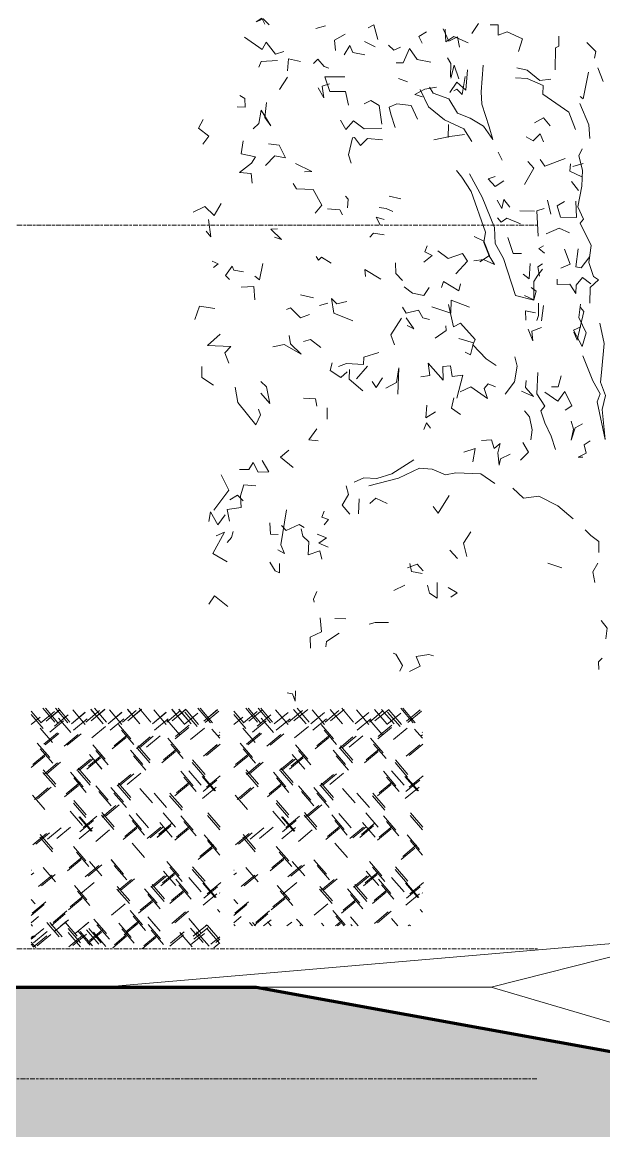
# Model space of a CAD drawing. Header units: millimetres. Extents: x -1484 to 23163, y -4540 to 11969.
# Drawn here: x 17832 to 20242, y -755 to 3841 of the extents above; entities that cross this region are included whole.
import ezdxf

# ---------------------------------------------------------------- set-up
doc = ezdxf.new("R2010")
doc.units = ezdxf.units.MM
doc.linetypes.add('Center', pattern=[40, 10, -5, 20, -5])
for name, color, linetype, lineweight in [('A-FLOR-LEVL', 51, 'Continuous', 9), ('A-GENM', 13, 'Continuous', 9), ('C-TOPO', 7, 'Continuous', 9), ('G-IMPT', 8, 'Continuous', 9)]:
    doc.layers.add(name, color=color, linetype=linetype, lineweight=lineweight)

# ---------------------------------------------------------------- blocks, each defined once
blk = doc.blocks.new('TREE 7M - Baum_29a_dwg-394110-Façade Est')
at = {"layer": 'G-IMPT'}
for p, q in [((19048.9, 3815.1), (19088.7, 3825.6)), ((19722.9, 3835.5), (19694.5, 3794.4)), ((19250.1, 3760.5), (19294.7, 3739.2)), ((20239.4, 3595), (20216.6, 3652)), ((18930.6, 3612.5), (18898.1, 3562.2)), ((19428.3, 3593.3), (19391.6, 3608)), ((19598.5, 3416.9), (19596.2, 3362.6)), ((19820.6, 3269.6), (19804, 3302.7)), ((20155.9, 3254.6), (20113.4, 3242.7)), ((20107.1, 3180.4), (20136.9, 3143.3)), ((19400.5, 3108.4), (19351.8, 3119.1)), ((20008.1, 3103.7), (20021.6, 3045.4)), ((19954.5, 3057.4), (19893.7, 3058.8)), ((19038.4, 2698.1), (18984.4, 2710.1)), ((19098.8, 2675.5), (19063, 2666.3)), ((19991.6, 2666.5), (19984, 2602.9)), ((19262.3, 2415.6), (19216.5, 2362.7)), ((19095.6, 2242.2), (19094.8, 2195.9)), ((19228.1, 1864.5), (19225.8, 1803.5)), ((19634.8, 1617.5), (19603.7, 1652)), ((20067.5, 1578.6), (20009.7, 1598.5)), ((19417.7, 1506.5), (19371.1, 1485.3)), ((19172.3, 1367.6), (19127.5, 1369))]:
    blk.add_line(p, q, dxfattribs=at)
at = {"layer": 'G-IMPT', "flags": 128}
for points in [[(18836.5, 3832.5), (18825, 3857.7), (18801, 3841.9)], [(18855, 3829.9), (18830.3, 3855.1), (18805, 3844.5)], [(19305.7, 3769.7), (19288.2, 3829.4), (19265.6, 3817.5)], [(19888.8, 3720), (19904.2, 3771.6), (19841.2, 3800.9), (19804, 3787.7), (19803.4, 3830.1), (19770.4, 3830.1)], [(18916.5, 3719.8), (18880.7, 3707.9), (18843.2, 3758.3), (18825.5, 3727.9), (18752.4, 3778.3)], [(19170, 3791.1), (19126, 3766), (19130.6, 3723.5)], [(19489.1, 3753.6), (19475, 3781.4), (19507, 3801.3)], [(19643.4, 3737.5), (19636.1, 3779.9), (19600.2, 3762.7), (19575.9, 3813.1)], [(19583.8, 3811.8), (19586.9, 3760.1), (19620.3, 3781.3), (19679.3, 3756)], [(20040.7, 3642.9), (20040.9, 3734.4), (20055.6, 3742.3), (20054.9, 3783.4)], [(19166, 3706.3), (19189.1, 3744.7), (19201.8, 3715.5), (19251.8, 3706.2)], [(19399, 3737.8), (19371, 3724.6), (19350.2, 3745.8)], [(19524.8, 3675.4), (19468.2, 3686), (19435.9, 3732.5), (19409.8, 3672.9), (19380.8, 3672.9)], [(20202.7, 3691.8), (20208.4, 3719.6), (20170.7, 3756.7)], [(18889.5, 3682.8), (18822.1, 3677.5), (18812.4, 3655)], [(18984.6, 3678.7), (18934.5, 3689.3), (18931.1, 3639)], [(19101.7, 3650.7), (19083.3, 3657.4), (19057.4, 3687.9), (19038.6, 3669.3)], [(19607, 3614.3), (19607.9, 3670), (19593.8, 3693.8)], [(19741.2, 3663.2), (19734.1, 3551.9), (19735.9, 3501.5), (19766.1, 3407.4), (19782.4, 3354.4), (19743.6, 3410.1), (19687.4, 3443.3), (19634.9, 3463.2), (19600.2, 3522.9), (19534.5, 3546.8), (19519.1, 3572)], [(19676.2, 3643.4), (19669.5, 3558.6), (19633, 3591.8), (19603.3, 3549.4)], [(19641.2, 3606.3), (19622.3, 3663.3), (19608.2, 3609)], [(19881.1, 3652.4), (19924.5, 3641.8), (19976.6, 3599.3), (20021.6, 3604.5)], [(20178, 3633.5), (20156.3, 3523.6), (20143.3, 3532.9)], [(19104.6, 3585.8), (19074, 3575.2), (19081.1, 3527.5), (19058, 3568.6)], [(19168.4, 3614.8), (19085.2, 3615), (19106.7, 3554), (19171.4, 3553.9), (19183.7, 3496.9)], [(19667.8, 3615.6), (19654.7, 3541.4), (19632.6, 3563.9), (19620.6, 3556)], [(20123.9, 3396.4), (20097.3, 3468), (19988.9, 3542.3), (19990.8, 3578.1), (19923.9, 3607.3), (19875.1, 3610)], [(19548.2, 3572), (19500.5, 3562.8), (19459.2, 3541.6), (19490.7, 3531)], [(19480.6, 3561.5), (19515.1, 3489.9), (19581.6, 3436.8), (19661.6, 3398.3), (19695, 3346.6)], [(18733.9, 3537.2), (18754.8, 3525.2), (18755.5, 3488.1), (18722.6, 3490.8)], [(18844.4, 3507.9), (18836.7, 3445.6), (18861.3, 3411.2), (18821.4, 3476.1), (18812.5, 3420.5), (18788.4, 3399.3)], [(19248.5, 3502.1), (19276.5, 3516.7), (19310.5, 3495.4), (19322.4, 3418.6)], [(19469.4, 3439.6), (19443.9, 3495.3), (19384.5, 3502), (19352.6, 3488.8), (19358.7, 3459.6), (19377.6, 3403.9)], [(20142.8, 3503.7), (20179.6, 3414.9), (20184, 3359.2)], [(18580, 3334.7), (18605.6, 3369.1), (18562.6, 3402.3), (18581.7, 3438)], [(19150.9, 3434.7), (19172.8, 3396.2), (19205.1, 3432), (19248.1, 3398.8), (19322.1, 3401.3)], [(20019.7, 3411.1), (19991.2, 3444.3), (19953.9, 3424.4)], [(19325.3, 3353.6), (19262, 3359), (19233.8, 3329.9), (19209.2, 3363.1), (19199.9, 3361.7), (19184.2, 3291.5), (19194.2, 3257.1)], [(19663.8, 3375.8), (19604.2, 3366.6), (19538, 3353.4)], [(19992.2, 3344.9), (19978.2, 3378), (19948.7, 3348.9), (19919.9, 3366.2)], [(18748, 3349), (18739.1, 3294.7), (18798.4, 3282.7), (18782.1, 3256.2), (18732.6, 3217.9), (18780.1, 3213.8), (18784.7, 3174.1)], [(18852.1, 3337), (18896.9, 3331.6), (18922.5, 3278.6), (18879, 3286.6), (18840.1, 3246.9)], [(20151.6, 3315.5), (20137.9, 3286.4), (20152.8, 3228.1), (20150.4, 3161.8), (20134.4, 3075.7), (20157.3, 3024), (20143.9, 3008.2), (20188.6, 2915.3), (20179.5, 2845.1), (20198.3, 2786.8), (20219.3, 2773.5), (20185.7, 2741.8), (20183.3, 2675.5)], [(20080.9, 3275.9), (19997.2, 3244.2), (19977.8, 3272)], [(18964.4, 3254.7), (19031.2, 3221.5), (19000.8, 3220.2)], [(19631, 3226.1), (19653, 3198.2), (19691.6, 3138.5), (19750.9, 2970.2), (19744.9, 2927.8), (19766.5, 2872.1), (19788.3, 2836.3), (19742.5, 2857.6), (19702.7, 2852.3)], [(19927.5, 3262.8), (19952.1, 3236.3), (19912.7, 3168.8)], [(20103, 3253.3), (20101.2, 3222.9), (20151, 3200.3)], [(18955.1, 3172.6), (18967.9, 3150), (19037.9, 3147.3), (19073.8, 3082.3), (19045.5, 3049.2)], [(19987.5, 2817.5), (19968.6, 2792.4), (19952.3, 2765.9), (19952.4, 2689.1), (19876.1, 2707.7), (19825.7, 2861.5), (19791.1, 2923.8), (19788.2, 2990), (19737.5, 3116), (19684.9, 3212.8)], [(19827.1, 3183.4), (19791, 3159.6), (19762.5, 3191.5), (19791.7, 3200.7)], [(18539.7, 3053.8), (18588.9, 3077.6), (18626.6, 3039.1), (18656.5, 3089.4)], [(19170.8, 3119.3), (19182.5, 3107.4), (19179.3, 3071.6)], [(19851.7, 3074.8), (19827.1, 3106.6), (19818.6, 3068.2), (19799.3, 3102.6)], [(20125.6, 3099.6), (20128.4, 3032), (20062.4, 3032.1), (20048.6, 3079.8), (20079.3, 3097)], [(19097.3, 3067.7), (19147.5, 3063.7), (19159, 3042.5)], [(19368, 3056.8), (19340.4, 3068.7), (19311.4, 3072.8)], [(19994.3, 3069.3), (19963.7, 3058.7), (19969.9, 2954)], [(18603.9, 3023.3), (18613.3, 2951.7), (18593.8, 2974.2)], [(19331.7, 3023.7), (19298.9, 3033), (19315.5, 3001.2)], [(19896.8, 3004.5), (19840.4, 3028.4), (19816.3, 3012.5), (19800.8, 3029.8)], [(18889.9, 2984.5), (18862.1, 2983.2), (18906.3, 2940.7), (18877.4, 2950.1)], [(19332, 2960.1), (19287.2, 2966.8), (19272.4, 2949.6)], [(19727.8, 2847), (19767.8, 2873.5), (19745, 2933.1), (19704.4, 2953)], [(19844.4, 2948.9), (19865.7, 2882.6), (19900.1, 2882.6)], [(20099.6, 2967.1), (20056.3, 2987.1), (20003.1, 2963.3)], [(19509.6, 2913.5), (19499.9, 2888.4), (19530.1, 2873.7), (19496.6, 2846)], [(19991.7, 2914.3), (19973, 2902.4), (19996.5, 2883.8)], [(20078.7, 2899.6), (20102.8, 2837.3), (20064.2, 2821.4)], [(20183.9, 2870.3), (20147.4, 2822.6), (20126.4, 2826.6), (20135.5, 2900.8)], [(18619.5, 2849.7), (18643.1, 2839), (18624.4, 2824.5)], [(19112.1, 2842.4), (19071.6, 2866.3), (19059.5, 2854.4), (19050.5, 2870.3)], [(19629.2, 2798.1), (19676.3, 2849.7), (19655.7, 2881.5), (19597.2, 2861.7), (19554.2, 2893.6)], [(18748.2, 2805.8), (18708.7, 2812.5), (18702.4, 2829.7), (18674, 2791.3), (18690.9, 2774.1)], [(18829.4, 2840.1), (18815.1, 2772.6), (18795.5, 2788.5)], [(19318.4, 2775.9), (19251.7, 2815.8), (19253.9, 2786.6)], [(19408.1, 2770.5), (19379.6, 2799.7), (19379, 2843.4)], [(19936.4, 2840.1), (19932.7, 2776.5), (19907.9, 2796.4)], [(19987.9, 2838.7), (19967.8, 2826.8), (19975.1, 2788.4)], [(19648.3, 2755.7), (19641.3, 2727.9), (19577.2, 2766.4), (19568.8, 2741.2)], [(20187.3, 2756.3), (20153.4, 2782.9), (20127.7, 2751.1), (20125.9, 2716.7), (20101.4, 2755.1), (20048.5, 2753.9), (20048.9, 2775.1)], [(18739.3, 2742.2), (18792.2, 2744.8), (18795.2, 2690.5)], [(19518.6, 2741.3), (19495.6, 2708.2), (19449.5, 2717.5), (19414.3, 2744)], [(19940, 2740.7), (19960.9, 2726.1), (19951.1, 2690.4), (19913, 2707.7)], [(19201.9, 2602.5), (19123.2, 2634.4), (19113.7, 2695.4), (19135.7, 2672.8), (19176.9, 2683.4)], [(19685, 2658.9), (19608.9, 2688.1), (19608, 2635.1), (19529.2, 2660.4)], [(19598, 2670.9), (19619, 2578.2), (19648.3, 2592.7), (19709.2, 2525), (19699.6, 2503.9), (19754.2, 2445.5), (19796, 2417.6)], [(19970.6, 2675.8), (19971.1, 2625.4), (19964.2, 2604.2)], [(20144.9, 2671.6), (20138.8, 2617.3), (20168.1, 2553.6), (20152.6, 2496.7), (20115.4, 2564.3), (20146, 2577.5)], [(18629.5, 2653.6), (18566.3, 2664.2), (18546.8, 2608.6)], [(19022.7, 2629.2), (18985.5, 2614.7), (18943.9, 2657.1), (18926.7, 2650.5)], [(19519.1, 2608.8), (19491.5, 2615.4), (19473.5, 2647.2), (19423.1, 2635.4), (19407.6, 2659.2)], [(19958.1, 2636), (19917.3, 2644), (19918, 2605.6)], [(20144.7, 2658.3), (20159, 2641.1), (20131.9, 2523.2), (20117.9, 2556.4)], [(19402.9, 2614.2), (19359.5, 2545.3), (19374.7, 2502.9)], [(19422.8, 2615.5), (19455, 2569.1), (19426.2, 2583.7)], [(19542.9, 2530.6), (19588.3, 2562.3), (19587.3, 2582.2)], [(19983.5, 2575.1), (19943.6, 2560.5), (19946.9, 2519.5), (19927.9, 2568.5)], [(20225.5, 2593.3), (20242.6, 2508.5), (20231.4, 2389.3), (20228.1, 2348.2), (20248.3, 2293.9), (20234.2, 2235.6), (20246.7, 2111), (20213.6, 2267.4), (20226, 2300.5), (20196.5, 2353.5), (20154.6, 2458.3)], [(18687.8, 2426.9), (18671.4, 2470.7), (18695.6, 2497.1), (18599.2, 2501.2), (18651.5, 2547.5)], [(18938.1, 2541.9), (18944.1, 2507.4), (18987, 2465), (18917.6, 2504.8), (18869.9, 2495.6)], [(19640.6, 2529.1), (19702.4, 2511.8), (19689.7, 2461.5), (19667.4, 2473.4)], [(19069.4, 2492.7), (19026.3, 2525.9), (18997.1, 2516.6)], [(19309.4, 2471.2), (19247, 2452.7), (19246.5, 2422.3), (19175.3, 2426.3), (19142, 2413.1)], [(19873.2, 2453.3), (19883.1, 2414.9), (19871.5, 2350), (19833.6, 2298.3)], [(18576.7, 2413.8), (18575.9, 2367.4), (18624.2, 2335.6)], [(19178.7, 2391.9), (19151.8, 2368), (19107.4, 2397.3), (19115.9, 2429)], [(19188.1, 2401.1), (19186.1, 2361.4), (19243.4, 2312.3)], [(19388.5, 2298.9), (19392.9, 2407.5), (19382.7, 2346.6), (19338.7, 2324.1)], [(19632.6, 2282.7), (19657.9, 2378), (19612.9, 2372.8), (19607.1, 2416.5), (19575.3, 2413.9), (19575.7, 2356.9), (19513.4, 2427.2), (19520.5, 2376.9), (19483.4, 2370.3)], [(18820, 2351.2), (18843.4, 2328.7), (18858.1, 2259.8), (18820.5, 2303.5)], [(19324.9, 2366.5), (19299.1, 2326.8), (19282.4, 2352)], [(19920.4, 2355.2), (19917.3, 2326), (19951, 2288.9), (19901.2, 2311.5)], [(19968.5, 2388.3), (19964.5, 2300.8), (19997.9, 2249.1), (19980.4, 2229.2), (19996.8, 2180.2), (20023.6, 2124.5), (20041.2, 2068.9)], [(20064.7, 2374.9), (20052.1, 2329.9), (20024.4, 2329.9)], [(18713.9, 2327.5), (18724.8, 2263.9), (18799.9, 2172.4), (18819.1, 2213.4), (18810.2, 2237.3)], [(19793.2, 2328.8), (19763, 2342.1), (19745.5, 2322.3), (19759.4, 2281.2), (19690.2, 2329), (19646.2, 2309.2)], [(19997.6, 2307.4), (20051.1, 2270.2), (20080.8, 2310), (20108.9, 2250.3), (20082.2, 2233.1)], [(18997.2, 2282.1), (19047.4, 2279.4), (19052.1, 2248.9)], [(19544.5, 2225.8), (19504.4, 2200.7), (19507.9, 2253.7)], [(19647.3, 2215.1), (19610.8, 2240.3), (19620.7, 2284)], [(19938.9, 2110), (19944.8, 2151.1), (19933.8, 2205.5), (19913.1, 2229.3)], [(19523.5, 2158.2), (19506.7, 2179.5), (19495.7, 2153)], [(20106.6, 2186.7), (20116.6, 2153.6), (20106.6, 2108.5), (20123.3, 2158.9), (20153.9, 2176)], [(19053.2, 2154.8), (19019.5, 2109.8), (19057.7, 2105.8)], [(19699.6, 2018.9), (19708.4, 2073.2), (19661.9, 2058.7)], [(19853.3, 2050.5), (19813.4, 2030.7), (19807.7, 2004.2), (19803.2, 2055.9), (19811.8, 2094.3), (19787.7, 2073.1), (19776.4, 2110.2), (19735.4, 2106.3)], [(19905.6, 2098.2), (19930.1, 2058.4), (19896.5, 2025.3)], [(20154.3, 2038.2), (20135.8, 2038.3), (20169.1, 2054.1), (20160.4, 2088.6), (20184.5, 2105.8)], [(18826.5, 2023.9), (18853.5, 1977.5), (18809.8, 1974.9), (18788.1, 2016), (18770.4, 1986.9), (18732.1, 1987)], [(18936.8, 2066.2), (18902, 2037.1), (18954.2, 1994.6)], [(19206.8, 1934.7), (19248, 1951.9), (19300.8, 1949.2), (19363.2, 1969), (19454, 2027.2)], [(19790.6, 1928.7), (19731.8, 1968.5), (19628.8, 1972.6), (19585.1, 1964.7), (19530, 1987.3), (19478.5, 1992.7), (19390.7, 1950.4), (19268.6, 1918.7)], [(18656.4, 1964.5), (18688.4, 1900.9), (18626.3, 1817.5)], [(18799.7, 1919.3), (18749.5, 1923.3), (18736.9, 1877), (18738.8, 1829.3), (18680.5, 1821.4), (18690.3, 1772.4)], [(19173.5, 1918.8), (19183.5, 1883.1), (19157.7, 1839.4), (19188.7, 1800.9)], [(20114.4, 1782.6), (20050.6, 1835.6), (19972, 1875.5), (19908.4, 1867.6), (19864.2, 1908.7)], [(18747.1, 1857.1), (18723.7, 1879.6), (18691.7, 1861.1)], [(19344, 1845.8), (19296.8, 1868.3), (19272.7, 1845.9)], [(19600.8, 1878.6), (19556, 1805.8), (19534, 1833.6)], [(18672.2, 1798.9), (18642.5, 1757.8), (18611.6, 1810.9), (18605.7, 1771.1)], [(18927.5, 1819.8), (18904, 1674), (18919.2, 1638.3), (18890.4, 1654.2)], [(19083.3, 1814.3), (19073.6, 1789.1), (19101.2, 1779.8), (19082.3, 1757.3)], [(18857.9, 1765.5), (18861.1, 1719.1), (18892.8, 1716.5)], [(19000.3, 1746.8), (18979.3, 1758.8), (18926.1, 1733.6), (18906.6, 1754.9)], [(18635.1, 1711.5), (18669.7, 1727.3), (18622, 1638.6), (18680.9, 1604.1)], [(18705.4, 1729.9), (18698.4, 1704.8), (18680.9, 1683.6)], [(19073.4, 1614.2), (19064.7, 1650), (19016.9, 1632.8), (19019.1, 1687.2), (18994.4, 1709.7), (18988.3, 1740.2)], [(19054, 1718.9), (19093.3, 1703), (19061.3, 1681.8), (19099.3, 1664.5)], [(19690.8, 1728.7), (19659.7, 1681.1), (19674.6, 1625.4)], [(20220.4, 1642), (20221.2, 1688.4), (20187.2, 1712.3), (20163.9, 1736.1)], [(18897.4, 1597.2), (18898.1, 1558.8), (18879.7, 1566.8), (18857.9, 1602.6)], [(19492.6, 1566), (19468, 1593.9), (19428.1, 1579.3)], [(19488.5, 1555.4), (19445, 1563.4), (19437.7, 1596.6)], [(20217.1, 1598.3), (20196.7, 1562.5), (20203.9, 1518.8)], [(19551.3, 1518.2), (19551.5, 1453.3), (19518.9, 1474.6), (19511.5, 1506.4)], [(19052.7, 1480.4), (19038.9, 1448.6), (19041.4, 1436.7)], [(19597.2, 1497), (19633.8, 1475.7), (19608.4, 1457.2)], [(18684.4, 1418.6), (18628.3, 1462.4), (18605.3, 1428)], [(19066.7, 1371.8), (19072.4, 1313.4), (19024.5, 1291), (19026.3, 1245.9)], [(19349.1, 1352.9), (19293.6, 1352.9), (19269.7, 1345)], [(20230.3, 1361.1), (20254.9, 1329.2), (20250.2, 1284.2)], [(19089.8, 1251.1), (19092.9, 1273.7), (19144.9, 1308.1)], [(19396, 1150.1), (19408.2, 1173.9), (19380, 1221.6), (19369.5, 1225.6)], [(19535.7, 1213.5), (19516, 1220.2), (19464.3, 1210.9), (19480.8, 1171.2), (19436.9, 1148.7)], [(20220.4, 1157), (20219.6, 1188.8), (20234.4, 1204.7)], [(18964, 1068.5), (18963.3, 1026.1), (18951.9, 1056.5), (18929.5, 1060.5)]]:
    blk.add_lwpolyline(points, dxfattribs=at)
blk = doc.blocks.new('TREE 7M - TREE 7M-394112-Façade Est')
blk.add_blockref('TREE 7M - Baum_29a_dwg-394110-Façade Est', (0, 0))
blk = doc.blocks.new('HEDGE - B_Hecke_Plan_D_02_dwg-V3-Façade Est')
at = {"layer": 'G-IMPT'}
for p, q in [((17868.7, 984.7), (17910, 936.8)), ((17868.7, 970.8), (17918.3, 913.2)), ((17965.5, 984), (17908.6, 936.8)), ((17917.9, 996.5), (17966.9, 939.6)), ((17928, 996.5), (17979.4, 936.8)), ((17987.7, 991), (17930.8, 943.8)), ((18022.4, 970.1), (17965.5, 922.9)), ((17969.7, 996.5), (18021.1, 936.8)), ((17980.4, 996.5), (18029.4, 939.6)), ((18093.3, 979.9), (18036.3, 932.6)), ((18041.9, 989.6), (18093.3, 929.9)), ((18152.6, 986.8), (18095.7, 939.6)), ((18116.5, 992.4), (18167.9, 932.6)), ((18174.8, 992.4), (18117.9, 945.1)), ((18131.7, 996.5), (18180.7, 939.6)), ((18244.5, 979.9), (18187.6, 932.6)), ((18193.2, 989.6), (18244.5, 929.9)), ((18303.9, 986.8), (18247, 939.6)), ((18267.8, 992.4), (18319.2, 932.6)), ((18326.1, 992.4), (18269.2, 945.1)), ((18315.8, 996.5), (18364.8, 939.6)), ((18428.7, 979.9), (18371.8, 932.6)), ((18377.3, 989.6), (18428.7, 929.9)), ((18488.1, 986.8), (18431.1, 939.6)), ((18452, 992.4), (18503.3, 932.6)), ((18510.3, 992.4), (18453.4, 945.1)), ((18481, 992.4), (18532.4, 932.6)), ((18560.1, 977.1), (18503.2, 929.9)), ((18506, 981.2), (18557.3, 921.5)), ((18511.5, 989.6), (18562.9, 929.9)), ((18560.1, 996.5), (18611.5, 936.8)), ((18568.5, 996.5), (18619.8, 936.8)), ((18640.7, 991), (18583.7, 943.8)), ((18646.2, 985.4), (18589.3, 938.2)), ((17905.8, 960.4), (17868.7, 929.7)), ((18003, 945.1), (17946.1, 897.9)), ((17982.2, 956.3), (18033.6, 896.6)), ((18101.6, 953.5), (18044.7, 906.3)), ((18177.6, 921.5), (18120.7, 874.3)), ((18252.9, 953.5), (18195.9, 906.3)), ((18230.2, 930.1), (18281.6, 870.4)), ((18437, 953.5), (18380.1, 906.3)), ((18432.4, 947.9), (18483.8, 888.2)), ((18524, 927.1), (18467.1, 879.9)), ((17905.8, 914.6), (17957.2, 854.9)), ((17978, 895.2), (17921.1, 848)), ((17983.6, 892.4), (17926.6, 845.2)), ((18063, 887.5), (18006.1, 840.3)), ((18075.5, 890.3), (18018.6, 843.1)), ((18262.2, 875.9), (18205.2, 828.7)), ((18269.1, 888.4), (18212.2, 841.2)), ((18242.7, 906.5), (18294.1, 846.8)), ((18362.4, 877.8), (18305.4, 830.6)), ((18374.9, 880.6), (18317.9, 833.4)), ((18403.4, 883), (18346.5, 835.8)), ((18522.6, 917.4), (18465.7, 870.2)), ((18586.5, 914.6), (18529.6, 867.4)), ((18617.1, 910.4), (18650, 872.2)), ((18650, 886.9), (18644.8, 882.7)), ((18650, 897.4), (18649, 896.6)), ((17894.3, 852.2), (17945.6, 792.5)), ((17906.8, 828.6), (17958.1, 768.9)), ((18124.2, 845.1), (18175.5, 785.4)), ((18309.1, 830), (18360.5, 770.3)), ((18310.5, 841.1), (18361.8, 781.4)), ((18474.3, 830.6), (18417.4, 783.4)), ((18435.4, 872.2), (18486.8, 812.5)), ((18447.9, 848.6), (18499.3, 788.9)), ((18639.9, 845.9), (18583, 798.7)), ((18652.4, 848.6), (18595.5, 801.4)), ((17926.2, 798.1), (17869.3, 750.9)), ((17933.1, 810.6), (17876.2, 763.4)), ((18115.1, 785.8), (18058.1, 738.6)), ((18127.6, 788.6), (18070.6, 741.3)), ((18156.1, 790.9), (18099.2, 743.7)), ((18163.1, 803.4), (18106.1, 756.2)), ((18111, 804.7), (18162.3, 745)), ((18136.7, 821.5), (18188, 761.8)), ((18279.9, 823.3), (18331.3, 763.6)), ((18292.4, 799.7), (18343.8, 740)), ((18467.4, 818.1), (18410.4, 770.9)), ((18537.9, 782.5), (18589.3, 722.8)), ((17919.1, 741.2), (17970.5, 681.5)), ((17978.2, 770), (17921.3, 722.8)), ((17990.7, 772.7), (17933.8, 725.5)), ((18061.8, 738), (18113.2, 678.3)), ((18063.2, 749.1), (18114.5, 689.4)), ((18522.6, 738), (18574, 678.3)), ((18536.5, 771.3), (18587.9, 711.6)), ((17917.8, 730.1), (17969.1, 670.4)), ((18071.5, 689.7), (18014.5, 642.5)), ((18032.6, 731.3), (18084, 671.6)), ((18045.1, 707.7), (18096.5, 648)), ((18282.1, 722.7), (18225.2, 675.5)), ((18294.6, 725.4), (18237.7, 678.2)), ((18323.2, 727.8), (18266.2, 680.6)), ((18528.1, 693.6), (18471.2, 646.4)), ((18489.3, 735.3), (18540.6, 675.6)), ((18501.8, 711.7), (18553.1, 652)), ((18577.6, 714.4), (18629, 654.7)), ((18581.8, 714.4), (18633.2, 654.7)), ((18638.7, 699.2), (18581.8, 651.9)), ((18652.6, 717.2), (18595.7, 670)), ((17939.1, 666.2), (17882.2, 619)), ((17951.6, 669), (17894.7, 621.8)), ((18064.5, 677.2), (18007.6, 630)), ((18136.4, 675.4), (18187.8, 615.7)), ((18148.9, 651.8), (18200.3, 592.1)), ((18199.6, 668.2), (18251, 608.5)), ((18212.1, 644.6), (18263.5, 584.9)), ((18228.8, 674.9), (18280.2, 615.2)), ((18230.2, 686), (18281.6, 626.3)), ((18319.6, 664), (18371, 604.3)), ((18378.8, 644.6), (18430.2, 584.9)), ((18444, 644.6), (18495.3, 584.9)), ((18521.2, 681.1), (18464.3, 633.9)), ((18636, 670), (18579, 622.8)), ((17874.2, 637.1), (17925.6, 577.4)), ((18044.1, 603.7), (18095.5, 544)), ((18045.5, 614.8), (18096.9, 555.1)), ((18442.6, 633.5), (18494, 573.8)), ((18030.2, 570.4), (18081.6, 510.7)), ((18159.9, 553.2), (18211.3, 493.5)), ((18161.3, 564.3), (18212.6, 504.6)), ((18220.4, 593.1), (18163.4, 545.9)), ((18232.9, 595.9), (18175.9, 548.7)), ((18274.7, 554.5), (18326.1, 494.8)), ((18303.9, 561.1), (18355.3, 501.4)), ((18415.6, 563), (18467, 503.3)), ((18599.3, 552.6), (18650.7, 492.9)), ((18600.7, 563.7), (18652.1, 504)), ((18066.3, 546.8), (18117.7, 487.1)), ((18070.5, 546.8), (18121.9, 487.1)), ((18127.4, 531.5), (18070.5, 484.3)), ((18141.3, 549.6), (18084.4, 502.4)), ((18313.6, 512.8), (18256.7, 465.6)), ((18287.2, 530.9), (18338.6, 471.2)), ((18419, 506.5), (18362.1, 459.3)), ((18447.5, 508.9), (18390.6, 461.7)), ((18454.5, 521.4), (18397.5, 474.2)), ((18402.4, 522.6), (18453.8, 462.9)), ((18528, 509), (18471.1, 461.8)), ((18489.2, 550.7), (18540.5, 490.9)), ((18501.7, 527), (18553, 467.3)), ((17932.2, 477.6), (17875.3, 430.4)), ((17944.7, 480.4), (17887.8, 433.2)), ((17905.5, 461.9), (17956.9, 402.2)), ((17906.9, 473), (17958.3, 413.3)), ((17993.1, 501.2), (17936.2, 454)), ((18031.7, 504), (17974.8, 456.8)), ((18124.6, 502.4), (18067.7, 455.2)), ((18193.8, 492.1), (18136.8, 444.9)), ((18306.7, 500.3), (18249.7, 453.1)), ((18406.5, 503.7), (18349.6, 456.5)), ((18521.1, 496.5), (18464.2, 449.3)), ((18586.4, 471.6), (18637.7, 411.9)), ((18044.5, 424), (18095.9, 364.3)), ((18287.6, 438), (18339, 378.3)), ((18618.3, 417.5), (18561.4, 370.2)), ((18625.2, 429.9), (18568.3, 382.7)), ((18598.9, 448), (18650.2, 388.3)), ((18076.4, 369.9), (18019.5, 322.7)), ((18083.4, 382.4), (18026.4, 335.2)), ((18057, 400.4), (18108.4, 340.7)), ((18200.8, 369.1), (18252.2, 309.4)), ((17869.7, 325.8), (17868.7, 325)), ((17918.3, 336.9), (17969.7, 277.2)), ((18149.6, 345.5), (18092.7, 298.3)), ((18162.1, 348.3), (18105.2, 301.1)), ((18111, 361.9), (18162.3, 302.2)), ((18213.3, 345.5), (18264.7, 285.8)), ((18430.8, 361.9), (18482.1, 302.2)), ((18443.3, 338.3), (18494.6, 278.6)), ((18536.5, 328.6), (18587.9, 268.9)), ((18537.9, 339.7), (18589.3, 280)), ((17879.4, 314.7), (17868.7, 305.9)), ((17956, 305.1), (17899, 257.9)), ((17968.5, 307.9), (17911.5, 260.7)), ((18284.8, 286.8), (18227.9, 239.6)), ((18297.3, 289.6), (18240.4, 242.4)), ((18421.6, 302.6), (18364.7, 255.4)), ((18434.1, 305.4), (18377.2, 258.2)), ((18462.7, 307.8), (18405.8, 260.6)), ((18469.6, 320.3), (18412.7, 273.1)), ((18417.6, 321.5), (18468.9, 261.8)), ((18468.2, 288.1), (18519.6, 228.4)), ((18522.6, 295.3), (18574, 235.6)), ((18048.8, 262), (18100.2, 202.3)), ((18061.3, 238.4), (18112.7, 178.7)), ((18130.4, 274.5), (18073.5, 227.2)), ((18224.3, 246.9), (18275.7, 187.2)), ((18225.7, 258), (18277.1, 198.3)), ((18339.2, 248.1), (18390.6, 188.4)), ((18368.4, 254.8), (18419.7, 195.1)), ((18369.7, 265.9), (18421.1, 206.2)), ((18500.2, 233.9), (18443.2, 186.7)), ((18507.1, 246.4), (18450.2, 199.2)), ((18480.7, 264.5), (18532.1, 204.8)), ((18579.7, 271.7), (18631.1, 212)), ((18583.9, 271.7), (18635.3, 212)), ((18640.8, 256.4), (18583.9, 209.2)), ((18654.7, 274.5), (18597.8, 227.2)), ((18649, 231.4), (18650, 230.3)), ((17868.7, 204.5), (17885, 185.6)), ((17929.4, 193.9), (17872.5, 146.7)), ((18080.8, 207.8), (18023.9, 160.6)), ((18087.7, 220.3), (18030.8, 173.1)), ((18258.2, 185.8), (18201.3, 138.6)), ((18371.1, 194), (18314.2, 146.8)), ((18378.1, 206.5), (18321.1, 159.3)), ((18351.7, 224.5), (18403, 164.8)), ((18638.1, 227.2), (18581.1, 180)), ((17922.5, 182.8), (17868.7, 138.3)), ((18009.9, 143.9), (17953, 96.7)), ((18016.9, 156.4), (17960, 109.2)), ((18278.9, 158.3), (18330.3, 98.6)), ((18508.7, 152.3), (18451.8, 105.1)), ((18521.2, 155.1), (18464.3, 107.8)), ((18640.7, 162), (18650, 151.2)), ((17898.9, 132.8), (17868.7, 107.9)), ((17868.7, 99.9), (17873.9, 94)), ((17933.6, 109.2), (17985, 49.5)), ((17946.1, 109.2), (17997.4, 49.5)), ((18023.8, 120.3), (17966.9, 73.1)), ((18008.6, 112), (18059.9, 52.3)), ((18108.5, 110.6), (18051.6, 63.4)), ((18129, 123.1), (18180.4, 63.4)), ((18141.5, 99.5), (18192.9, 39.8)), ((18232.2, 105.6), (18283.6, 45.9)), ((18310.8, 104.2), (18253.9, 57)), ((18317.8, 116.7), (18260.8, 69.5)), ((18291.4, 134.7), (18342.8, 75)), ((18352.1, 131.7), (18403.4, 72)), ((18353.9, 100.5), (18405.2, 40.8)), ((18522.6, 124.5), (18574, 64.8)), ((18597.6, 99.5), (18540.7, 52.3)), ((18599, 96.7), (18650.4, 37)), ((17921.1, 84.2), (17868.7, 40.8)), ((17878, 53.7), (17868.7, 46)), ((17886.4, 53.7), (17868.7, 39.1)), ((17933.6, 53.7), (17876.6, 6.5)), ((17935, 71.7), (17878, 24.5)), ((17950.2, 59.3), (17893.3, 12)), ((18022.4, 84.2), (18073.8, 24.5)), ((18022.4, 67.6), (18073.8, 7.9)), ((18082.2, 55.1), (18025.2, 7.9)), ((18098.8, 60.6), (18041.9, 13.4)), ((18062.4, 74.5), (18113.7, 14.8)), ((18072.1, 71.7), (18123.5, 12)), ((18098.5, 78.7), (18149.9, 19)), ((18161, 69), (18104, 21.8)), ((18108.2, 84.2), (18159.6, 24.5)), ((18167.9, 81.5), (18111, 34.3)), ((18127.6, 69), (18179, 9.3)), ((18264.1, 51.5), (18207.2, 4.2)), ((18271.1, 64), (18214.2, 16.7)), ((18244.7, 82), (18296.1, 22.3)), ((18385.8, 46.3), (18328.9, -0.9)), ((18392.7, 58.8), (18335.8, 11.6)), ((18366.4, 76.9), (18417.7, 17.2)), ((18500.4, 57.9), (18443.5, 10.7)), ((18503.2, 70.4), (18446.3, 23.2)), ((18485.1, 67.6), (18536.5, 7.9)), ((18529.6, 85.6), (18581, 25.9)), ((18586.5, 63.4), (18529.6, 16.2)), ((18600.4, 87), (18543.5, 39.8)), ((18554.6, 70.4), (18605.9, 10.7)), ((18597.6, 82.9), (18649, 23.2)), ((18650, 49.7), (18612.9, 19)), ((17868.7, 27.2), (17887.7, 5.1)), ((17868.7, 18.7), (17878, 7.9)), ((18650, 23.9), (18625.5, 3.5)), ((18650, 39.4), (18633.7, 25.9))]:
    blk.add_line(p, q, dxfattribs=at)
blk = doc.blocks.new('HEDGE - HEDGE-V4-Façade Est')
blk.add_blockref('HEDGE - B_Hecke_Plan_D_02_dwg-V3-Façade Est', (0, 0))
blk = doc.blocks.new('HEDGE - B_Hecke_Plan_D_02_dwg-399854-Façade Est')
at = {"layer": 'G-IMPT'}
for p, q in [((17057.9, 742.4), (17106.9, 685.5)), ((17068, 742.4), (17119.4, 682.7)), ((17127.7, 736.8), (17070.8, 689.6)), ((17109.7, 742.4), (17161.1, 682.7)), ((17120.4, 742.4), (17169.4, 685.5)), ((17181.9, 735.5), (17233.3, 675.8)), ((17256.5, 738.2), (17307.9, 678.5)), ((17314.8, 738.2), (17257.9, 691)), ((17271.7, 742.4), (17320.7, 685.5)), ((17333.2, 735.5), (17384.5, 675.8)), ((17407.8, 738.2), (17459.2, 678.5)), ((17466.1, 738.2), (17409.2, 691)), ((17455.8, 742.4), (17504.8, 685.5)), ((17517.3, 735.5), (17568.7, 675.8)), ((17592, 738.2), (17643.3, 678.5)), ((17650.3, 738.2), (17593.4, 691)), ((17621, 738.2), (17672.4, 678.5)), ((17651.5, 735.5), (17702.9, 675.8)), ((17700.1, 742.4), (17751.5, 682.7)), ((17708.5, 742.4), (17759.8, 682.7)), ((17780.7, 736.8), (17723.7, 689.6)), ((17008.7, 730.6), (17050, 682.7)), ((17008.7, 716.7), (17058.3, 659.1)), ((17045.8, 706.3), (17008.7, 675.6)), ((17105.5, 729.9), (17048.6, 682.7)), ((17143, 691), (17086.1, 643.8)), ((17162.4, 716), (17105.5, 668.8)), ((17122.2, 702.1), (17173.6, 642.4)), ((17233.3, 725.7), (17176.3, 678.5)), ((17241.6, 699.4), (17184.7, 652.1)), ((17292.6, 732.7), (17235.7, 685.5)), ((17384.5, 725.7), (17327.6, 678.5)), ((17392.9, 699.4), (17335.9, 652.1)), ((17443.9, 732.7), (17387, 685.5)), ((17568.7, 725.7), (17511.8, 678.5)), ((17577, 699.4), (17520.1, 652.1)), ((17628.1, 732.7), (17571.1, 685.5)), ((17572.4, 693.8), (17623.8, 634.1)), ((17700.1, 723), (17643.2, 675.8)), ((17646, 727.1), (17697.3, 667.4)), ((17786.2, 731.3), (17729.3, 684.1)), ((17045.8, 660.5), (17097.2, 600.8)), ((17317.6, 667.4), (17260.7, 620.2)), ((17370.2, 675.9), (17421.6, 616.2)), ((17382.7, 652.3), (17434.1, 592.6)), ((17662.6, 663.3), (17605.7, 616.1)), ((17664, 673), (17607.1, 625.8)), ((17726.5, 660.5), (17669.6, 613.3)), ((17757.1, 656.3), (17790, 618.1)), ((17034.3, 598.1), (17085.6, 538.4)), ((17118, 641), (17061.1, 593.8)), ((17123.6, 638.3), (17066.6, 591.1)), ((17203, 633.4), (17146.1, 586.2)), ((17215.5, 636.2), (17158.6, 589)), ((17402.2, 621.8), (17345.2, 574.6)), ((17409.1, 634.3), (17352.2, 587.1)), ((17502.4, 623.7), (17445.4, 576.5)), ((17514.9, 626.5), (17457.9, 579.3)), ((17543.4, 628.9), (17486.5, 581.6)), ((17575.4, 618.1), (17626.8, 558.4)), ((17790, 632.8), (17784.8, 628.5)), ((17790, 643.2), (17789, 642.4)), ((17073.1, 556.5), (17016.2, 509.3)), ((17046.8, 574.5), (17098.1, 514.8)), ((17264.2, 591), (17315.5, 531.3)), ((17276.7, 567.4), (17328, 507.7)), ((17419.9, 569.2), (17471.3, 509.5)), ((17449.1, 575.9), (17500.5, 516.2)), ((17450.5, 587), (17501.8, 527.3)), ((17607.4, 564), (17550.4, 516.7)), ((17614.3, 576.4), (17557.4, 529.2)), ((17587.9, 594.5), (17639.3, 534.8)), ((17779.9, 591.7), (17723, 544.5)), ((17792.4, 594.5), (17735.5, 547.3)), ((17066.2, 544), (17009.3, 496.8)), ((17118.2, 515.8), (17061.3, 468.6)), ((17130.7, 518.6), (17073.8, 471.4)), ((17255.1, 531.7), (17198.1, 484.5)), ((17267.6, 534.4), (17210.6, 487.2)), ((17296.1, 536.8), (17239.2, 489.6)), ((17303.1, 549.3), (17246.1, 502.1)), ((17251, 550.5), (17302.3, 490.8)), ((17432.4, 545.6), (17483.8, 485.9)), ((17676.5, 517.2), (17727.9, 457.5)), ((17677.9, 528.3), (17729.3, 468.6)), ((17057.8, 476), (17109.1, 416.3)), ((17059.1, 487.1), (17110.5, 427.4)), ((17172.6, 477.2), (17224, 417.5)), ((17201.8, 483.9), (17253.2, 424.2)), ((17203.2, 495), (17254.5, 435.3)), ((17422.1, 468.5), (17365.2, 421.3)), ((17434.6, 471.3), (17377.7, 424.1)), ((17463.2, 473.7), (17406.2, 426.5)), ((17629.3, 481.2), (17680.6, 421.5)), ((17662.6, 483.9), (17714, 424.2)), ((17717.6, 460.3), (17769, 400.6)), ((17721.8, 460.3), (17773.2, 400.6)), ((17792.6, 463.1), (17735.7, 415.9)), ((17091.6, 414.9), (17034.7, 367.7)), ((17204.5, 423), (17147.6, 375.8)), ((17211.5, 435.5), (17154.5, 388.3)), ((17185.1, 453.6), (17236.5, 393.9)), ((17276.4, 421.3), (17327.8, 361.6)), ((17339.6, 414.1), (17391, 354.4)), ((17368.8, 420.7), (17420.2, 361)), ((17370.2, 431.9), (17421.6, 372.2)), ((17661.2, 427), (17604.3, 379.8)), ((17668.1, 439.5), (17611.2, 392.3)), ((17641.8, 457.6), (17693.1, 397.9)), ((17776, 415.9), (17719, 368.7)), ((17778.7, 445), (17721.8, 397.8)), ((17014.2, 382.9), (17065.6, 323.2)), ((17079.1, 412.1), (17022.2, 364.9)), ((17288.9, 397.7), (17340.3, 338)), ((17352.1, 390.5), (17403.5, 330.8)), ((17459.6, 409.9), (17511, 350.2)), ((17518.8, 390.5), (17570.2, 330.8)), ((17582.6, 379.3), (17634, 319.6)), ((17584, 390.5), (17635.3, 330.8)), ((17184.1, 349.6), (17235.5, 289.9)), ((17185.5, 360.7), (17236.9, 301)), ((17360.4, 339), (17303.4, 291.8)), ((17372.9, 341.8), (17315.9, 294.6)), ((17170.2, 316.3), (17221.6, 256.6)), ((17206.3, 292.7), (17257.7, 233)), ((17210.5, 292.7), (17261.9, 233)), ((17267.4, 277.4), (17210.5, 230.2)), ((17281.3, 295.5), (17224.4, 248.3)), ((17299.9, 299.1), (17351.3, 239.4)), ((17301.3, 310.2), (17352.6, 250.5)), ((17414.7, 300.3), (17466.1, 240.6)), ((17427.2, 276.7), (17478.6, 217)), ((17443.9, 307), (17495.3, 247.3)), ((17555.6, 308.9), (17607, 249.2)), ((17629.2, 296.5), (17680.5, 236.8)), ((17739.3, 298.5), (17790.7, 238.8)), ((17740.7, 309.6), (17792.1, 249.9)), ((17133.1, 247.1), (17076.2, 199.9)), ((17171.7, 249.9), (17114.8, 202.7)), ((17264.6, 248.3), (17207.7, 201.1)), ((17333.8, 238), (17276.8, 190.8)), ((17446.7, 246.2), (17389.7, 199)), ((17453.6, 258.7), (17396.7, 211.5)), ((17546.5, 249.6), (17489.6, 202.4)), ((17559, 252.4), (17502.1, 205.1)), ((17587.5, 254.7), (17530.6, 207.5)), ((17594.5, 267.2), (17537.5, 220)), ((17542.4, 268.5), (17593.8, 208.8)), ((17661.1, 242.4), (17604.2, 195.2)), ((17668, 254.9), (17611.1, 207.7)), ((17641.7, 272.9), (17693, 213.2)), ((17072.2, 223.5), (17015.3, 176.3)), ((17084.7, 226.3), (17027.8, 179.1)), ((17045.5, 207.8), (17096.9, 148.1)), ((17046.9, 218.9), (17098.3, 159.2)), ((17427.6, 183.9), (17479, 124.2)), ((17726.4, 217.5), (17777.7, 157.8)), ((17738.9, 193.9), (17790.2, 134.2)), ((17184.5, 169.9), (17235.9, 110.2)), ((17197, 146.3), (17248.4, 86.6)), ((17758.3, 163.3), (17701.4, 116.1)), ((17765.2, 175.8), (17708.3, 128.6)), ((17216.4, 115.8), (17159.5, 68.5)), ((17223.4, 128.2), (17166.4, 81)), ((17302.1, 94.2), (17245.2, 47)), ((17251, 107.8), (17302.3, 48.1)), ((17340.8, 114.9), (17392.2, 55.2)), ((17570.8, 107.8), (17622.1, 48.1)), ((17009.7, 71.7), (17008.7, 70.9)), ((17019.4, 60.6), (17008.7, 51.7)), ((17096, 51), (17039, 3.8)), ((17108.5, 53.8), (17051.5, 6.6)), ((17058.3, 82.8), (17109.7, 23.1)), ((17289.6, 91.4), (17232.7, 44.2)), ((17353.3, 91.3), (17404.7, 31.6)), ((17561.6, 48.5), (17504.7, 1.3)), ((17574.1, 51.2), (17517.2, 4)), ((17602.7, 53.6), (17545.8, 6.4)), ((17609.6, 66.1), (17552.7, 18.9)), ((17557.6, 67.4), (17608.9, 7.7)), ((17583.3, 84.2), (17634.6, 24.5)), ((17676.5, 74.5), (17727.9, 14.8)), ((17677.9, 85.6), (17729.3, 25.9)), ((17188.8, 7.9), (17240.2, -51.8)), ((17270.4, 20.3), (17213.5, -26.9)), ((17365.7, 3.9), (17417.1, -55.8)), ((17424.8, 32.7), (17367.9, -14.5)), ((17437.3, 35.4), (17380.4, -11.8)), ((17508.4, 0.7), (17559.7, -59)), ((17509.7, 11.8), (17561.1, -47.9)), ((17608.2, 34), (17659.6, -25.7)), ((17620.7, 10.4), (17672.1, -49.3)), ((17662.6, 41.2), (17714, -18.5)), ((17719.7, 17.6), (17771.1, -42.1)), ((17723.9, 17.6), (17775.3, -42.1)), ((17780.8, 2.3), (17723.9, -44.9)), ((17794.7, 20.3), (17737.8, -26.9)), ((17227.7, -33.8), (17170.8, -81)), ((17201.3, -15.7), (17252.7, -75.4)), ((17364.3, -7.2), (17415.7, -66.9)), ((17479.2, -6), (17530.6, -65.7)), ((17491.7, -29.6), (17543, -89.3)), ((17640.2, -20.2), (17583.2, -67.4)), ((17647.1, -7.7), (17590.2, -54.9)), ((17778.1, -26.9), (17721.1, -74.1)), ((17789, -22.7), (17790, -23.8)), ((17008.7, -49.6), (17025, -68.5)), ((17062.5, -71.3), (17008.7, -115.9)), ((17069.4, -60.2), (17012.5, -107.4)), ((17220.8, -46.3), (17163.9, -93.5)), ((17398.2, -68.3), (17341.3, -115.5)), ((17511.1, -60.1), (17454.2, -107.3)), ((17518.1, -47.6), (17461.1, -94.9)), ((17038.9, -121.3), (17008.7, -146.3)), ((17149.9, -110.2), (17093, -157.4)), ((17156.9, -97.7), (17100, -144.9)), ((17163.8, -133.8), (17132.2, -160)), ((17269, -131), (17294, -160)), ((17418.9, -95.8), (17470.3, -155.5)), ((17457.8, -137.5), (17430.6, -160)), ((17431.4, -119.4), (17466.3, -160)), ((17492.1, -122.5), (17524.4, -160)), ((17648.7, -101.8), (17591.8, -149.1)), ((17661.2, -99.1), (17604.3, -146.3)), ((17662.6, -129.6), (17688.8, -160)), ((17780.7, -92.1), (17790, -102.9)), ((17008.7, -154.2), (17013.7, -160)), ((17073.6, -144.9), (17086.6, -160)), ((17086.1, -144.9), (17099.1, -160)), ((17148.6, -142.1), (17164, -160)), ((17248.5, -143.5), (17228.6, -160)), ((17281.5, -154.6), (17286.2, -160)), ((17372.2, -148.5), (17382.1, -160)), ((17450.8, -149.9), (17438.7, -160)), ((17493.9, -153.6), (17499.3, -160)), ((17737.6, -154.6), (17731.1, -160)), ((17739, -157.4), (17741.3, -160))]:
    blk.add_line(p, q, dxfattribs=at)
blk = doc.blocks.new('HEDGE - HEDGE-V2-Façade Est')
blk.add_blockref('HEDGE - B_Hecke_Plan_D_02_dwg-399854-Façade Est', (0, 0))

msp = doc.modelspace()

# ---------------------------------------------------------------- hatches: boundary and pattern name
at = {"layer": 'C-TOPO'}
msp.add_hatch(color=10, dxfattribs=at).paths.add_polyline_path([(18800.8, -3000), (21442.7, -3000), (21442.7, -646.9), (21431.3, -645.6), (21339.3, -618.7), (21329.3, -618.7), (18800.8, -160), (17005.5, -160), (17005.5, -3000), (17077.2, -3000)])

# ---------------------------------------------------------------- linework, layer by layer
at = {"layer": 'A-FLOR-LEVL', "linetype": 'Center'}
for p, q in [((19966.5, 3000), (1049.8, 3000)), ((19966.5, 0), (1049.8, 0)), ((1049.8, -540), (19966.5, -540))]:
    msp.add_line(p, q, dxfattribs=at)
at = {"layer": 'C-TOPO'}
for p, q in [((20601.9, 50), (18165.6, -160)), ((20601.9, 50), (19775.5, -160)), ((18800.8, -160), (17077.2, -160)), ((21329.3, -618.7), (18800.8, -160)), ((18800.8, -160), (19615.5, -160)), ((19772, -160), (19615.5, -160)), ((19772, -160), (19775.5, -160)), ((19775.5, -160), (21398.6, -636))]:
    msp.add_line(p, q, dxfattribs=at)
at = {"layer": 'C-TOPO', "lineweight": 70}
for p, q in [((17077.2, -160), (18800.8, -160)), ((18800.8, -160), (21329.3, -618.7))]:
    msp.add_line(p, q, dxfattribs=at)

# ---------------------------------------------------------------- block references
at = {"layer": 'A-GENM'}
for name, p in [('HEDGE - HEDGE-V4-Façade Est', (0, 0)), ('HEDGE - HEDGE-V2-Façade Est', (860, 254.1)), ('HEDGE - HEDGE-V2-Façade Est', (1700, 254.1)), ('HEDGE - HEDGE-V2-Façade Est', (1700, 254.1))]:
    msp.add_blockref(name, p, dxfattribs=at)
at = {"layer": 'G-IMPT'}
msp.add_blockref('TREE 7M - TREE 7M-394112-Façade Est', (0, 0), dxfattribs=at)

doc.saveas('drawing.dxf')
